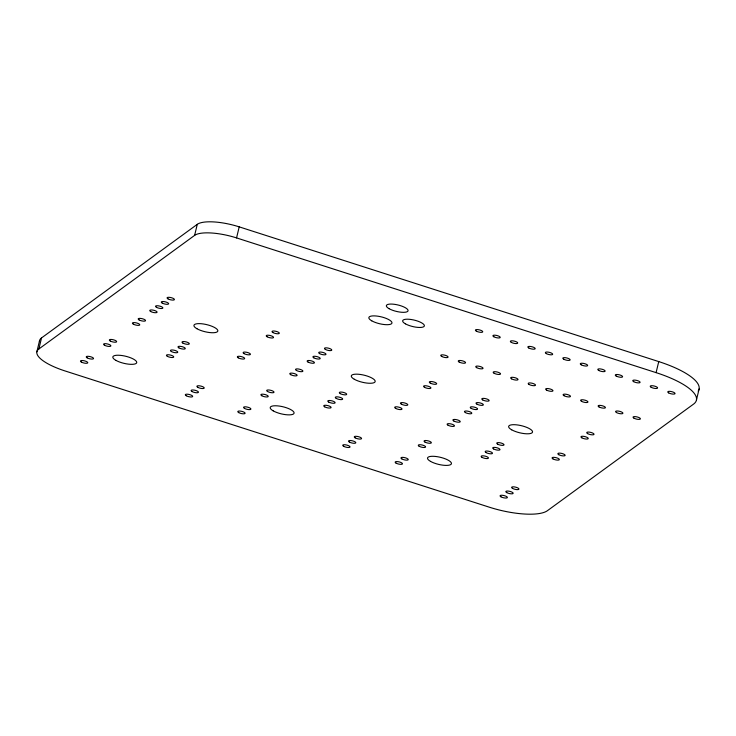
<?xml version="1.0" encoding="UTF-8"?>
<svg xmlns="http://www.w3.org/2000/svg" width="736" height="736" viewBox="0 0 736 736"><rect width="100%" height="100%" fill="white"/><g stroke="black" fill="none" stroke-linecap="round" stroke-linejoin="round"><path stroke-width="1.1" d="M36.864 351.845L39.514 340.796M38.879 348.974L194.626 235.382A34.049 10.129 13.5 0 1 236.56 237.912L656.089 372.637A60.472 17.986 13.5 0 1 693.57 404.101L547.437 510.683A47.224 14.039 13.5 0 1 489.284 507.178L65.053 370.953A42.237 12.558 13.5 0 1 38.879 348.974L41.529 337.925L197.276 224.333A34.049 10.129 13.5 0 1 239.209 226.863L658.748 361.588A60.472 17.986 13.5 0 1 698.16 391.138M194.626 235.382L197.276 224.333M236.56 237.912L239.209 226.863M656.089 372.637L658.748 361.588M696.449 399.998L699.108 388.948M39.45 341.624A42.237 12.558 13.5 0 1 41.529 337.925M115.846 360.336A12.282 3.652 13.5 0 0 136.142 363.437A12.282 3.652 13.5 0 0 122.351 355.589A12.282 3.652 13.5 0 0 115.846 360.336M196.954 328.734A12.282 3.652 13.5 0 0 217.249 331.835A12.282 3.652 13.5 0 0 203.449 323.987A12.282 3.652 13.5 0 0 196.954 328.734M273.203 410.863A12.282 3.652 13.5 0 0 293.498 413.972A12.282 3.652 13.5 0 0 279.698 406.125A12.282 3.652 13.5 0 0 273.203 410.863M354.301 379.261A12.282 3.652 13.5 0 0 374.606 382.361A12.282 3.652 13.5 0 0 360.806 374.523A12.282 3.652 13.5 0 0 354.301 379.261M430.551 461.398A12.282 3.652 13.5 0 0 450.855 464.499A12.282 3.652 13.5 0 0 437.055 456.651A12.282 3.652 13.5 0 0 430.551 461.398M511.658 429.796A12.282 3.652 13.5 0 0 531.953 432.897A12.282 3.652 13.5 0 0 518.162 425.049A12.282 3.652 13.5 0 0 511.658 429.796M389.105 308.697A11.15 3.312 13.5 0 0 407.532 311.512A11.15 3.312 13.5 0 0 395.011 304.391A11.15 3.312 13.5 0 0 389.105 308.697M405.407 323.831A11.15 3.312 13.5 0 0 423.835 326.646A11.15 3.312 13.5 0 0 411.304 319.525A11.15 3.312 13.5 0 0 405.407 323.831M371.735 320.813A11.896 3.542 13.5 0 0 391.405 323.822A11.896 3.542 13.5 0 0 378.037 316.222A11.896 3.542 13.5 0 0 371.735 320.813M182.914 343.096A3.781 1.122 13.5 0 0 189.161 344.052A3.781 1.122 13.5 0 0 184.92 341.642A3.781 1.122 13.5 0 0 182.914 343.096M178.885 347.87A3.781 1.122 13.5 0 0 185.132 348.827A3.781 1.122 13.5 0 0 180.89 346.417A3.781 1.122 13.5 0 0 178.885 347.87M171.359 351.523A3.781 1.122 13.5 0 0 177.606 352.48A3.781 1.122 13.5 0 0 173.365 350.069A3.781 1.122 13.5 0 0 171.359 351.523M167.33 356.298A3.781 1.122 13.5 0 0 173.576 357.254A3.781 1.122 13.5 0 0 169.335 354.844A3.781 1.122 13.5 0 0 167.33 356.298M497.628 444.158A3.781 1.122 13.5 0 0 503.875 445.114A3.781 1.122 13.5 0 0 499.624 442.704A3.781 1.122 13.5 0 0 497.628 444.158M493.598 448.932A3.781 1.122 13.5 0 0 499.845 449.889A3.781 1.122 13.5 0 0 495.595 447.479A3.781 1.122 13.5 0 0 493.598 448.932M486.073 452.585A3.781 1.122 13.5 0 0 492.32 453.542A3.781 1.122 13.5 0 0 488.069 451.131A3.781 1.122 13.5 0 0 486.073 452.585M482.043 457.36A3.781 1.122 13.5 0 0 488.29 458.316A3.781 1.122 13.5 0 0 484.04 455.906A3.781 1.122 13.5 0 0 482.043 457.36M441.674 356.408A3.781 1.122 13.5 0 0 447.911 357.365A3.781 1.122 13.5 0 0 443.67 354.945A3.781 1.122 13.5 0 0 441.674 356.408M459.154 362.02A3.781 1.122 13.5 0 0 465.4 362.977A3.781 1.122 13.5 0 0 461.159 360.566A3.781 1.122 13.5 0 0 459.154 362.02M476.634 367.632A3.781 1.122 13.5 0 0 482.88 368.589A3.781 1.122 13.5 0 0 478.639 366.178A3.781 1.122 13.5 0 0 476.634 367.632M494.123 373.253A3.781 1.122 13.5 0 0 500.37 374.201A3.781 1.122 13.5 0 0 496.119 371.79A3.781 1.122 13.5 0 0 494.123 373.253M511.603 378.865A3.781 1.122 13.5 0 0 517.85 379.822A3.781 1.122 13.5 0 0 513.608 377.402A3.781 1.122 13.5 0 0 511.603 378.865M529.092 384.477A3.781 1.122 13.5 0 0 535.339 385.434A3.781 1.122 13.5 0 0 531.088 383.024A3.781 1.122 13.5 0 0 529.092 384.477M546.572 390.098A3.781 1.122 13.5 0 0 552.819 391.046A3.781 1.122 13.5 0 0 548.578 388.636A3.781 1.122 13.5 0 0 546.572 390.098M564.052 395.71A3.781 1.122 13.5 0 0 570.299 396.667A3.781 1.122 13.5 0 0 566.058 394.248A3.781 1.122 13.5 0 0 564.052 395.71M581.541 401.322A3.781 1.122 13.5 0 0 587.788 402.279A3.781 1.122 13.5 0 0 583.538 399.86A3.781 1.122 13.5 0 0 581.541 401.322M599.021 406.934A3.781 1.122 13.5 0 0 605.268 407.891A3.781 1.122 13.5 0 0 601.027 405.481A3.781 1.122 13.5 0 0 599.021 406.934M616.51 412.556A3.781 1.122 13.5 0 0 622.757 413.503A3.781 1.122 13.5 0 0 618.507 411.093A3.781 1.122 13.5 0 0 616.51 412.556M633.99 418.168A3.781 1.122 13.5 0 0 640.237 419.124A3.781 1.122 13.5 0 0 635.996 416.705A3.781 1.122 13.5 0 0 633.99 418.168M668.656 392.886A3.781 1.122 13.5 0 0 674.894 393.843A3.781 1.122 13.5 0 0 670.652 391.432A3.781 1.122 13.5 0 0 668.656 392.886M651.167 387.274A3.781 1.122 13.5 0 0 657.414 388.231A3.781 1.122 13.5 0 0 653.172 385.811A3.781 1.122 13.5 0 0 651.167 387.274M633.687 381.662A3.781 1.122 13.5 0 0 639.934 382.61A3.781 1.122 13.5 0 0 635.683 380.199A3.781 1.122 13.5 0 0 633.687 381.662M616.198 376.041A3.781 1.122 13.5 0 0 622.444 376.998A3.781 1.122 13.5 0 0 618.203 374.587A3.781 1.122 13.5 0 0 616.198 376.041M598.718 370.429A3.781 1.122 13.5 0 0 604.964 371.386A3.781 1.122 13.5 0 0 600.714 368.966A3.781 1.122 13.5 0 0 598.718 370.429M581.228 364.817A3.781 1.122 13.5 0 0 587.475 365.774A3.781 1.122 13.5 0 0 583.234 363.354A3.781 1.122 13.5 0 0 581.228 364.817M563.748 359.205A3.781 1.122 13.5 0 0 569.995 360.152A3.781 1.122 13.5 0 0 565.754 357.742A3.781 1.122 13.5 0 0 563.748 359.205M546.268 353.584A3.781 1.122 13.5 0 0 552.515 354.54A3.781 1.122 13.5 0 0 548.265 352.13A3.781 1.122 13.5 0 0 546.268 353.584M528.779 347.972A3.781 1.122 13.5 0 0 535.026 348.928A3.781 1.122 13.5 0 0 530.785 346.509A3.781 1.122 13.5 0 0 528.779 347.972M511.299 342.36A3.781 1.122 13.5 0 0 517.546 343.307A3.781 1.122 13.5 0 0 513.296 340.897A3.781 1.122 13.5 0 0 511.299 342.36M493.81 336.738A3.781 1.122 13.5 0 0 500.057 337.695A3.781 1.122 13.5 0 0 495.816 335.285A3.781 1.122 13.5 0 0 493.81 336.738M476.33 331.126A3.781 1.122 13.5 0 0 482.577 332.083A3.781 1.122 13.5 0 0 478.326 329.664A3.781 1.122 13.5 0 0 476.33 331.126M340.271 393.631A3.781 1.122 13.5 0 0 346.518 394.588A3.781 1.122 13.5 0 0 342.268 392.168A3.781 1.122 13.5 0 0 340.271 393.631M336.242 398.406A3.781 1.122 13.5 0 0 342.488 399.363A3.781 1.122 13.5 0 0 338.247 396.943A3.781 1.122 13.5 0 0 336.242 398.406M328.716 402.058A3.781 1.122 13.5 0 0 334.963 403.015A3.781 1.122 13.5 0 0 330.722 400.596A3.781 1.122 13.5 0 0 328.716 402.058M324.686 406.833A3.781 1.122 13.5 0 0 330.933 407.79A3.781 1.122 13.5 0 0 326.692 405.37A3.781 1.122 13.5 0 0 324.686 406.833M168.01 298.871A3.781 1.122 13.5 0 0 174.257 299.828A3.781 1.122 13.5 0 0 170.016 297.408A3.781 1.122 13.5 0 0 168.01 298.871M162.233 303.085A3.781 1.122 13.5 0 0 168.48 304.042A3.781 1.122 13.5 0 0 164.238 301.622A3.781 1.122 13.5 0 0 162.233 303.085M150.687 311.512A3.781 1.122 13.5 0 0 156.924 312.46A3.781 1.122 13.5 0 0 152.683 310.049A3.781 1.122 13.5 0 0 150.687 311.512M156.455 307.298A3.781 1.122 13.5 0 0 162.702 308.255A3.781 1.122 13.5 0 0 158.461 305.836A3.781 1.122 13.5 0 0 156.455 307.298M186.263 395.756A3.781 1.122 13.5 0 0 192.51 396.713A3.781 1.122 13.5 0 0 188.269 394.294A3.781 1.122 13.5 0 0 186.263 395.756M110.244 340.998A3.781 1.122 13.5 0 0 116.49 341.955A3.781 1.122 13.5 0 0 112.249 339.544A3.781 1.122 13.5 0 0 110.244 340.998M87.142 357.852A3.781 1.122 13.5 0 0 93.389 358.809A3.781 1.122 13.5 0 0 89.139 356.399A3.781 1.122 13.5 0 0 87.142 357.852M197.818 387.329A3.781 1.122 13.5 0 0 204.065 388.286A3.781 1.122 13.5 0 0 199.824 385.866A3.781 1.122 13.5 0 0 197.818 387.329M272.918 332.552A3.781 1.122 13.5 0 0 279.165 333.509A3.781 1.122 13.5 0 0 274.914 331.099A3.781 1.122 13.5 0 0 272.918 332.552M81.365 362.066A3.781 1.122 13.5 0 0 87.612 363.023A3.781 1.122 13.5 0 0 83.361 360.612A3.781 1.122 13.5 0 0 81.365 362.066M238.252 357.834A3.781 1.122 13.5 0 0 244.499 358.791A3.781 1.122 13.5 0 0 240.258 356.38A3.781 1.122 13.5 0 0 238.252 357.834M104.466 345.212A3.781 1.122 13.5 0 0 110.713 346.168A3.781 1.122 13.5 0 0 106.472 343.758A3.781 1.122 13.5 0 0 104.466 345.212M267.14 336.766A3.781 1.122 13.5 0 0 273.387 337.723A3.781 1.122 13.5 0 0 269.137 335.312A3.781 1.122 13.5 0 0 267.14 336.766M139.132 319.939A3.781 1.122 13.5 0 0 145.378 320.887A3.781 1.122 13.5 0 0 141.128 318.476A3.781 1.122 13.5 0 0 139.132 319.939M133.354 324.153A3.781 1.122 13.5 0 0 139.601 325.1A3.781 1.122 13.5 0 0 135.35 322.69A3.781 1.122 13.5 0 0 133.354 324.153M244.03 353.62A3.781 1.122 13.5 0 0 250.277 354.577A3.781 1.122 13.5 0 0 246.036 352.167A3.781 1.122 13.5 0 0 244.03 353.62M192.041 391.543A3.781 1.122 13.5 0 0 198.288 392.5A3.781 1.122 13.5 0 0 194.046 390.08A3.781 1.122 13.5 0 0 192.041 391.543M325.367 349.398A3.781 1.122 13.5 0 0 331.614 350.354A3.781 1.122 13.5 0 0 327.373 347.944A3.781 1.122 13.5 0 0 325.367 349.398M319.59 353.611A3.781 1.122 13.5 0 0 325.836 354.568A3.781 1.122 13.5 0 0 321.595 352.158A3.781 1.122 13.5 0 0 319.59 353.611M308.034 362.038A3.781 1.122 13.5 0 0 314.281 362.995A3.781 1.122 13.5 0 0 310.04 360.585A3.781 1.122 13.5 0 0 308.034 362.038M313.812 357.825A3.781 1.122 13.5 0 0 320.059 358.782A3.781 1.122 13.5 0 0 315.818 356.371A3.781 1.122 13.5 0 0 313.812 357.825M343.62 446.283A3.781 1.122 13.5 0 0 349.867 447.24A3.781 1.122 13.5 0 0 345.626 444.829A3.781 1.122 13.5 0 0 343.62 446.283M267.6 391.534A3.781 1.122 13.5 0 0 273.847 392.49A3.781 1.122 13.5 0 0 269.606 390.071A3.781 1.122 13.5 0 0 267.6 391.534M244.49 408.388A3.781 1.122 13.5 0 0 250.737 409.345A3.781 1.122 13.5 0 0 246.496 406.925A3.781 1.122 13.5 0 0 244.49 408.388M355.175 437.856A3.781 1.122 13.5 0 0 361.422 438.812A3.781 1.122 13.5 0 0 357.172 436.402A3.781 1.122 13.5 0 0 355.175 437.856M430.266 383.088A3.781 1.122 13.5 0 0 436.512 384.045A3.781 1.122 13.5 0 0 432.271 381.625A3.781 1.122 13.5 0 0 430.266 383.088M238.722 412.602A3.781 1.122 13.5 0 0 244.959 413.549A3.781 1.122 13.5 0 0 240.718 411.139A3.781 1.122 13.5 0 0 238.722 412.602M395.609 408.37A3.781 1.122 13.5 0 0 401.856 409.317A3.781 1.122 13.5 0 0 397.615 406.907A3.781 1.122 13.5 0 0 395.609 408.37M261.823 395.747A3.781 1.122 13.5 0 0 268.07 396.704A3.781 1.122 13.5 0 0 263.828 394.284A3.781 1.122 13.5 0 0 261.823 395.747M424.497 387.302A3.781 1.122 13.5 0 0 430.735 388.258A3.781 1.122 13.5 0 0 426.494 385.839A3.781 1.122 13.5 0 0 424.497 387.302M296.479 370.466A3.781 1.122 13.5 0 0 302.726 371.422A3.781 1.122 13.5 0 0 298.485 369.003A3.781 1.122 13.5 0 0 296.479 370.466M290.711 374.679A3.781 1.122 13.5 0 0 296.948 375.636A3.781 1.122 13.5 0 0 292.707 373.216A3.781 1.122 13.5 0 0 290.711 374.679M401.387 404.156A3.781 1.122 13.5 0 0 407.634 405.113A3.781 1.122 13.5 0 0 403.392 402.693A3.781 1.122 13.5 0 0 401.387 404.156M349.398 442.069A3.781 1.122 13.5 0 0 355.644 443.026A3.781 1.122 13.5 0 0 351.394 440.616A3.781 1.122 13.5 0 0 349.398 442.069M482.724 399.933A3.781 1.122 13.5 0 0 488.971 400.89A3.781 1.122 13.5 0 0 484.72 398.47A3.781 1.122 13.5 0 0 482.724 399.933M476.946 404.147A3.781 1.122 13.5 0 0 483.193 405.104A3.781 1.122 13.5 0 0 478.943 402.684A3.781 1.122 13.5 0 0 476.946 404.147M465.391 412.574A3.781 1.122 13.5 0 0 471.638 413.522A3.781 1.122 13.5 0 0 467.397 411.111A3.781 1.122 13.5 0 0 465.391 412.574M471.169 408.36A3.781 1.122 13.5 0 0 477.416 409.308A3.781 1.122 13.5 0 0 473.165 406.898A3.781 1.122 13.5 0 0 471.169 408.36M500.977 496.818A3.781 1.122 13.5 0 0 507.224 497.775A3.781 1.122 13.5 0 0 502.973 495.356A3.781 1.122 13.5 0 0 500.977 496.818M424.957 442.06A3.781 1.122 13.5 0 0 431.204 443.017A3.781 1.122 13.5 0 0 426.954 440.606A3.781 1.122 13.5 0 0 424.957 442.06M401.847 458.914A3.781 1.122 13.5 0 0 408.094 459.871A3.781 1.122 13.5 0 0 403.852 457.461A3.781 1.122 13.5 0 0 401.847 458.914M512.532 488.391A3.781 1.122 13.5 0 0 518.77 489.348A3.781 1.122 13.5 0 0 514.528 486.928A3.781 1.122 13.5 0 0 512.532 488.391M587.622 433.614A3.781 1.122 13.5 0 0 593.869 434.571A3.781 1.122 13.5 0 0 589.628 432.161A3.781 1.122 13.5 0 0 587.622 433.614M396.069 463.128A3.781 1.122 13.5 0 0 402.316 464.085A3.781 1.122 13.5 0 0 398.075 461.674A3.781 1.122 13.5 0 0 396.069 463.128M552.966 458.896A3.781 1.122 13.5 0 0 559.213 459.853A3.781 1.122 13.5 0 0 554.962 457.442A3.781 1.122 13.5 0 0 552.966 458.896M419.18 446.274A3.781 1.122 13.5 0 0 425.426 447.23A3.781 1.122 13.5 0 0 421.176 444.82A3.781 1.122 13.5 0 0 419.18 446.274M581.845 437.828A3.781 1.122 13.5 0 0 588.092 438.785A3.781 1.122 13.5 0 0 583.85 436.374A3.781 1.122 13.5 0 0 581.845 437.828M453.836 421.001A3.781 1.122 13.5 0 0 460.083 421.949A3.781 1.122 13.5 0 0 455.842 419.538A3.781 1.122 13.5 0 0 453.836 421.001M448.058 425.215A3.781 1.122 13.5 0 0 454.305 426.162A3.781 1.122 13.5 0 0 450.064 423.752A3.781 1.122 13.5 0 0 448.058 425.215M558.744 454.682A3.781 1.122 13.5 0 0 564.99 455.639A3.781 1.122 13.5 0 0 560.74 453.229A3.781 1.122 13.5 0 0 558.744 454.682M506.754 492.605A3.781 1.122 13.5 0 0 513.001 493.562A3.781 1.122 13.5 0 0 508.751 491.142A3.781 1.122 13.5 0 0 506.754 492.605"/></g></svg>
